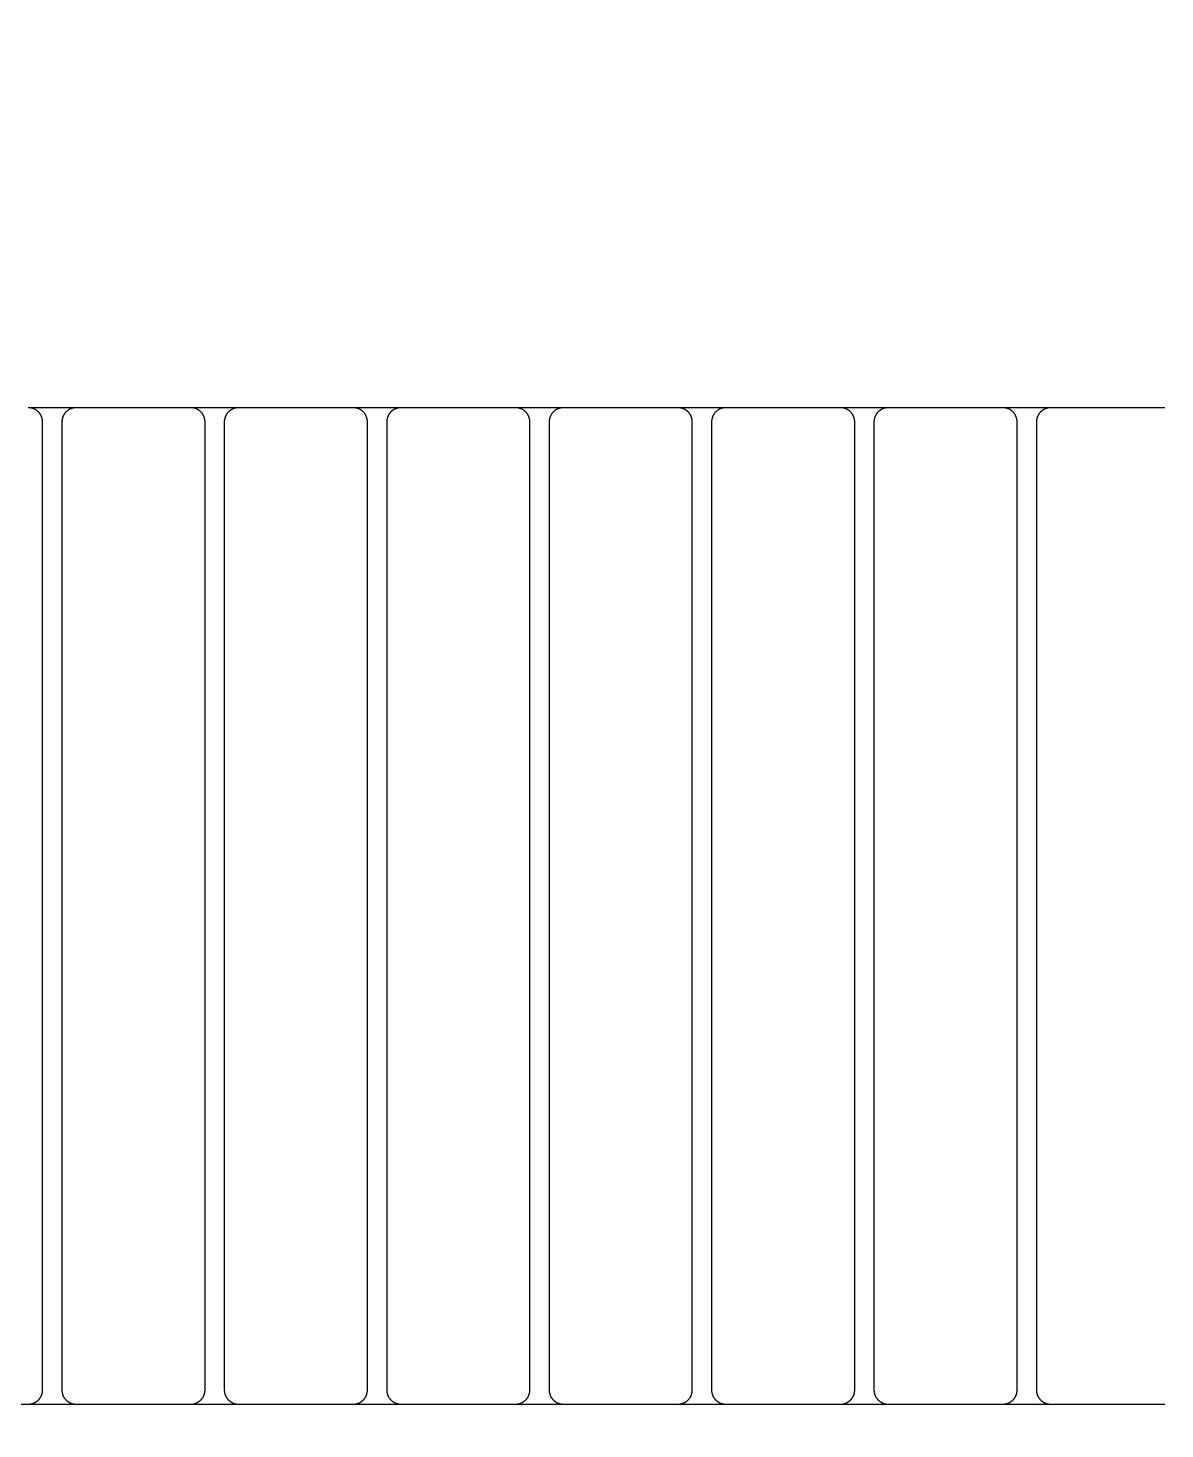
# Model space of a CAD drawing. Header units: millimetres. Extents: x -58335 to 291665, y -66693 to 213307.
# Drawn here: x 184394.4 to 184793.4, y -15510.4 to -15018.7 of the extents above; entities that cross this region are included whole.
import ezdxf

# ---------------------------------------------------------------- set-up
doc = ezdxf.new("R2010")
doc.units = ezdxf.units.MM
doc.header["$LTSCALE"] = 1000
for name, color, linetype in [('X-SITE$0$-MY-녹지', 254, 'Continuous'), ('X-SITE$0$-MY-시설선', 254, 'Continuous'), ('X-SITE$0$-MY-시설선 wood', 254, 'Continuous')]:
    doc.layers.add(name, color=color, linetype=linetype)
pattern_1 = [(0, (-29382.5, 14650.24), (317.5, 317.5), [158.75, -476.25]), (90, (-29303.13, 14570.87), (-317.5, 317.5), [158.75, -476.25])]

# ---------------------------------------------------------------- blocks, each defined once
blk = doc.blocks.new('X-SITE$0$GPSP-100')
at = {"layer": 'X-SITE$0$-MY-시설선'}
for points in [[(-2382.22, 0), (-2398.78, 0)], [(-2325.22, 0), (-2341.78, 0)], [(-2268.22, 0), (-2284.78, 0)], [(-2211.22, 0), (-2227.78, 0)], [(-2154.22, 0), (-2170.78, 0)], [(-2097.22, 0), (-2113.78, 0)], [(-2040.22, 0), (-2056.78, 0)], [(-2398.78, -350), (-2382.22, -350)], [(-2341.78, -350), (-2325.22, -350)], [(-2284.78, -350), (-2268.22, -350)], [(-2227.78, -350), (-2211.22, -350)], [(-2170.78, -350), (-2154.22, -350)], [(-2113.78, -350), (-2097.22, -350)], [(-2056.78, -350), (-2040.22, -350)]]:
    blk.add_lwpolyline(points, dxfattribs=at)
at = {"layer": 'X-SITE$0$-MY-시설선 wood'}
for points in [[(-2399, 0), (-2439, 0)], [(-2394, -5), (-2394, -4.89), (-2394, -4.78), (-2394.01, -4.66), (-2394.02, -4.55), (-2394.03, -4.44), (-2394.05, -4.32), (-2394.06, -4.21), (-2394.08, -4.09), (-2394.11, -3.97), (-2394.13, -3.86), (-2394.16, -3.74), (-2394.19, -3.62), (-2394.23, -3.51), (-2394.27, -3.39), (-2394.31, -3.28), (-2394.35, -3.16), (-2394.4, -3.04), (-2394.45, -2.93), (-2394.5, -2.82), (-2394.56, -2.7), (-2394.62, -2.59), (-2394.68, -2.48), (-2394.75, -2.37), (-2394.82, -2.26), (-2394.89, -2.16), (-2394.96, -2.05), (-2395.04, -1.95), (-2395.12, -1.85), (-2395.2, -1.75), (-2395.29, -1.65), (-2395.37, -1.56), (-2395.46, -1.46), (-2395.56, -1.37), (-2395.65, -1.29), (-2395.75, -1.2), (-2395.85, -1.12), (-2395.95, -1.04), (-2396.05, -0.96), (-2396.16, -0.89), (-2396.26, -0.82), (-2396.37, -0.75), (-2396.48, -0.68), (-2396.59, -0.62), (-2396.7, -0.56), (-2396.82, -0.5), (-2396.93, -0.45), (-2397.04, -0.4), (-2397.16, -0.35), (-2397.28, -0.31), (-2397.39, -0.27), (-2397.51, -0.23), (-2397.62, -0.19), (-2397.74, -0.16), (-2397.86, -0.13), (-2397.97, -0.11), (-2398.09, -0.08), (-2398.21, -0.06), (-2398.32, -0.05), (-2398.44, -0.03), (-2398.55, -0.02), (-2398.66, -0.01), (-2398.78, 0), (-2398.89, 0), (-2399, 0)], [(-2382, 0), (-2382.11, 0), (-2382.22, 0), (-2382.34, -0.01), (-2382.45, -0.02), (-2382.56, -0.03), (-2382.68, -0.05), (-2382.79, -0.06), (-2382.91, -0.08), (-2383.03, -0.11), (-2383.14, -0.13), (-2383.26, -0.16), (-2383.38, -0.19), (-2383.49, -0.23), (-2383.61, -0.27), (-2383.72, -0.31), (-2383.84, -0.35), (-2383.96, -0.4), (-2384.07, -0.45), (-2384.18, -0.5), (-2384.3, -0.56), (-2384.41, -0.62), (-2384.52, -0.68), (-2384.63, -0.75), (-2384.74, -0.82), (-2384.84, -0.89), (-2384.95, -0.96), (-2385.05, -1.04), (-2385.15, -1.12), (-2385.25, -1.2), (-2385.35, -1.29), (-2385.44, -1.37), (-2385.54, -1.46), (-2385.63, -1.56), (-2385.71, -1.65), (-2385.8, -1.75), (-2385.88, -1.85), (-2385.96, -1.95), (-2386.04, -2.05), (-2386.11, -2.16), (-2386.18, -2.26), (-2386.25, -2.37), (-2386.32, -2.48), (-2386.38, -2.59), (-2386.44, -2.7), (-2386.5, -2.82), (-2386.55, -2.93), (-2386.6, -3.04), (-2386.65, -3.16), (-2386.69, -3.28), (-2386.73, -3.39), (-2386.77, -3.51), (-2386.81, -3.62), (-2386.84, -3.74), (-2386.87, -3.86), (-2386.89, -3.97), (-2386.92, -4.09), (-2386.94, -4.21), (-2386.95, -4.32), (-2386.97, -4.44), (-2386.98, -4.55), (-2386.99, -4.66), (-2387, -4.78), (-2387, -4.89), (-2387, -5)], [(-2342, 0), (-2382, 0)], [(-2337, -5), (-2337, -4.89), (-2337, -4.78), (-2337.01, -4.66), (-2337.02, -4.55), (-2337.03, -4.44), (-2337.05, -4.32), (-2337.06, -4.21), (-2337.08, -4.09), (-2337.11, -3.97), (-2337.13, -3.86), (-2337.16, -3.74), (-2337.19, -3.62), (-2337.23, -3.51), (-2337.27, -3.39), (-2337.31, -3.28), (-2337.35, -3.16), (-2337.4, -3.04), (-2337.45, -2.93), (-2337.5, -2.82), (-2337.56, -2.7), (-2337.62, -2.59), (-2337.68, -2.48), (-2337.75, -2.37), (-2337.82, -2.26), (-2337.89, -2.16), (-2337.96, -2.05), (-2338.04, -1.95), (-2338.12, -1.85), (-2338.2, -1.75), (-2338.29, -1.65), (-2338.37, -1.56), (-2338.46, -1.46), (-2338.56, -1.37), (-2338.65, -1.29), (-2338.75, -1.2), (-2338.85, -1.12), (-2338.95, -1.04), (-2339.05, -0.96), (-2339.16, -0.89), (-2339.26, -0.82), (-2339.37, -0.75), (-2339.48, -0.68), (-2339.59, -0.62), (-2339.7, -0.56), (-2339.82, -0.5), (-2339.93, -0.45), (-2340.04, -0.4), (-2340.16, -0.35), (-2340.28, -0.31), (-2340.39, -0.27), (-2340.51, -0.23), (-2340.62, -0.19), (-2340.74, -0.16), (-2340.86, -0.13), (-2340.97, -0.11), (-2341.09, -0.08), (-2341.21, -0.06), (-2341.32, -0.05), (-2341.44, -0.03), (-2341.55, -0.02), (-2341.66, -0.01), (-2341.78, 0), (-2341.89, 0), (-2342, 0)], [(-2325, 0), (-2325.11, 0), (-2325.22, 0), (-2325.34, -0.01), (-2325.45, -0.02), (-2325.56, -0.03), (-2325.68, -0.05), (-2325.79, -0.06), (-2325.91, -0.08), (-2326.03, -0.11), (-2326.14, -0.13), (-2326.26, -0.16), (-2326.38, -0.19), (-2326.49, -0.23), (-2326.61, -0.27), (-2326.72, -0.31), (-2326.84, -0.35), (-2326.96, -0.4), (-2327.07, -0.45), (-2327.18, -0.5), (-2327.3, -0.56), (-2327.41, -0.62), (-2327.52, -0.68), (-2327.63, -0.75), (-2327.74, -0.82), (-2327.84, -0.89), (-2327.95, -0.96), (-2328.05, -1.04), (-2328.15, -1.12), (-2328.25, -1.2), (-2328.35, -1.29), (-2328.44, -1.37), (-2328.54, -1.46), (-2328.63, -1.56), (-2328.71, -1.65), (-2328.8, -1.75), (-2328.88, -1.85), (-2328.96, -1.95), (-2329.04, -2.05), (-2329.11, -2.16), (-2329.18, -2.26), (-2329.25, -2.37), (-2329.32, -2.48), (-2329.38, -2.59), (-2329.44, -2.7), (-2329.5, -2.82), (-2329.55, -2.93), (-2329.6, -3.04), (-2329.65, -3.16), (-2329.69, -3.28), (-2329.73, -3.39), (-2329.77, -3.51), (-2329.81, -3.62), (-2329.84, -3.74), (-2329.87, -3.86), (-2329.89, -3.97), (-2329.92, -4.09), (-2329.94, -4.21), (-2329.95, -4.32), (-2329.97, -4.44), (-2329.98, -4.55), (-2329.99, -4.66), (-2330, -4.78), (-2330, -4.89), (-2330, -5)], [(-2285, 0), (-2325, 0)], [(-2280, -5), (-2280, -4.89), (-2280, -4.78), (-2280.01, -4.66), (-2280.02, -4.55), (-2280.03, -4.44), (-2280.05, -4.32), (-2280.06, -4.21), (-2280.08, -4.09), (-2280.11, -3.97), (-2280.13, -3.86), (-2280.16, -3.74), (-2280.19, -3.62), (-2280.23, -3.51), (-2280.27, -3.39), (-2280.31, -3.28), (-2280.35, -3.16), (-2280.4, -3.04), (-2280.45, -2.93), (-2280.5, -2.82), (-2280.56, -2.7), (-2280.62, -2.59), (-2280.68, -2.48), (-2280.75, -2.37), (-2280.82, -2.26), (-2280.89, -2.16), (-2280.96, -2.05), (-2281.04, -1.95), (-2281.12, -1.85), (-2281.2, -1.75), (-2281.29, -1.65), (-2281.37, -1.56), (-2281.46, -1.46), (-2281.56, -1.37), (-2281.65, -1.29), (-2281.75, -1.2), (-2281.85, -1.12), (-2281.95, -1.04), (-2282.05, -0.96), (-2282.16, -0.89), (-2282.26, -0.82), (-2282.37, -0.75), (-2282.48, -0.68), (-2282.59, -0.62), (-2282.7, -0.56), (-2282.82, -0.5), (-2282.93, -0.45), (-2283.04, -0.4), (-2283.16, -0.35), (-2283.28, -0.31), (-2283.39, -0.27), (-2283.51, -0.23), (-2283.62, -0.19), (-2283.74, -0.16), (-2283.86, -0.13), (-2283.97, -0.11), (-2284.09, -0.08), (-2284.21, -0.06), (-2284.32, -0.05), (-2284.44, -0.03), (-2284.55, -0.02), (-2284.66, -0.01), (-2284.78, 0), (-2284.89, 0), (-2285, 0)], [(-2268, 0), (-2268.11, 0), (-2268.22, 0), (-2268.34, -0.01), (-2268.45, -0.02), (-2268.56, -0.03), (-2268.68, -0.05), (-2268.79, -0.06), (-2268.91, -0.08), (-2269.03, -0.11), (-2269.14, -0.13), (-2269.26, -0.16), (-2269.38, -0.19), (-2269.49, -0.23), (-2269.61, -0.27), (-2269.72, -0.31), (-2269.84, -0.35), (-2269.96, -0.4), (-2270.07, -0.45), (-2270.18, -0.5), (-2270.3, -0.56), (-2270.41, -0.62), (-2270.52, -0.68), (-2270.63, -0.75), (-2270.74, -0.82), (-2270.84, -0.89), (-2270.95, -0.96), (-2271.05, -1.04), (-2271.15, -1.12), (-2271.25, -1.2), (-2271.35, -1.29), (-2271.44, -1.37), (-2271.54, -1.46), (-2271.63, -1.56), (-2271.71, -1.65), (-2271.8, -1.75), (-2271.88, -1.85), (-2271.96, -1.95), (-2272.04, -2.05), (-2272.11, -2.16), (-2272.18, -2.26), (-2272.25, -2.37), (-2272.32, -2.48), (-2272.38, -2.59), (-2272.44, -2.7), (-2272.5, -2.82), (-2272.55, -2.93), (-2272.6, -3.04), (-2272.65, -3.16), (-2272.69, -3.28), (-2272.73, -3.39), (-2272.77, -3.51), (-2272.81, -3.62), (-2272.84, -3.74), (-2272.87, -3.86), (-2272.89, -3.97), (-2272.92, -4.09), (-2272.94, -4.21), (-2272.95, -4.32), (-2272.97, -4.44), (-2272.98, -4.55), (-2272.99, -4.66), (-2273, -4.78), (-2273, -4.89), (-2273, -5)], [(-2228, 0), (-2268, 0)], [(-2223, -5), (-2223, -4.89), (-2223, -4.78), (-2223.01, -4.66), (-2223.02, -4.55), (-2223.03, -4.44), (-2223.05, -4.32), (-2223.06, -4.21), (-2223.08, -4.09), (-2223.11, -3.97), (-2223.13, -3.86), (-2223.16, -3.74), (-2223.19, -3.62), (-2223.23, -3.51), (-2223.27, -3.39), (-2223.31, -3.28), (-2223.35, -3.16), (-2223.4, -3.04), (-2223.45, -2.93), (-2223.5, -2.82), (-2223.56, -2.7), (-2223.62, -2.59), (-2223.68, -2.48), (-2223.75, -2.37), (-2223.82, -2.26), (-2223.89, -2.16), (-2223.96, -2.05), (-2224.04, -1.95), (-2224.12, -1.85), (-2224.2, -1.75), (-2224.29, -1.65), (-2224.37, -1.56), (-2224.46, -1.46), (-2224.56, -1.37), (-2224.65, -1.29), (-2224.75, -1.2), (-2224.85, -1.12), (-2224.95, -1.04), (-2225.05, -0.96), (-2225.16, -0.89), (-2225.26, -0.82), (-2225.37, -0.75), (-2225.48, -0.68), (-2225.59, -0.62), (-2225.7, -0.56), (-2225.82, -0.5), (-2225.93, -0.45), (-2226.04, -0.4), (-2226.16, -0.35), (-2226.28, -0.31), (-2226.39, -0.27), (-2226.51, -0.23), (-2226.62, -0.19), (-2226.74, -0.16), (-2226.86, -0.13), (-2226.97, -0.11), (-2227.09, -0.08), (-2227.21, -0.06), (-2227.32, -0.05), (-2227.44, -0.03), (-2227.55, -0.02), (-2227.66, -0.01), (-2227.78, 0), (-2227.89, 0), (-2228, 0)], [(-2211, 0), (-2211.11, 0), (-2211.22, 0), (-2211.34, -0.01), (-2211.45, -0.02), (-2211.56, -0.03), (-2211.68, -0.05), (-2211.79, -0.06), (-2211.91, -0.08), (-2212.03, -0.11), (-2212.14, -0.13), (-2212.26, -0.16), (-2212.38, -0.19), (-2212.49, -0.23), (-2212.61, -0.27), (-2212.72, -0.31), (-2212.84, -0.35), (-2212.96, -0.4), (-2213.07, -0.45), (-2213.18, -0.5), (-2213.3, -0.56), (-2213.41, -0.62), (-2213.52, -0.68), (-2213.63, -0.75), (-2213.74, -0.82), (-2213.84, -0.89), (-2213.95, -0.96), (-2214.05, -1.04), (-2214.15, -1.12), (-2214.25, -1.2), (-2214.35, -1.29), (-2214.44, -1.37), (-2214.54, -1.46), (-2214.63, -1.56), (-2214.71, -1.65), (-2214.8, -1.75), (-2214.88, -1.85), (-2214.96, -1.95), (-2215.04, -2.05), (-2215.11, -2.16), (-2215.18, -2.26), (-2215.25, -2.37), (-2215.32, -2.48), (-2215.38, -2.59), (-2215.44, -2.7), (-2215.5, -2.82), (-2215.55, -2.93), (-2215.6, -3.04), (-2215.65, -3.16), (-2215.69, -3.28), (-2215.73, -3.39), (-2215.77, -3.51), (-2215.81, -3.62), (-2215.84, -3.74), (-2215.87, -3.86), (-2215.89, -3.97), (-2215.92, -4.09), (-2215.94, -4.21), (-2215.95, -4.32), (-2215.97, -4.44), (-2215.98, -4.55), (-2215.99, -4.66), (-2216, -4.78), (-2216, -4.89), (-2216, -5)], [(-2171, 0), (-2211, 0)], [(-2166, -5), (-2166, -4.89), (-2166, -4.78), (-2166.01, -4.66), (-2166.02, -4.55), (-2166.03, -4.44), (-2166.05, -4.32), (-2166.06, -4.21), (-2166.08, -4.09), (-2166.11, -3.97), (-2166.13, -3.86), (-2166.16, -3.74), (-2166.19, -3.62), (-2166.23, -3.51), (-2166.27, -3.39), (-2166.31, -3.28), (-2166.35, -3.16), (-2166.4, -3.04), (-2166.45, -2.93), (-2166.5, -2.82), (-2166.56, -2.7), (-2166.62, -2.59), (-2166.68, -2.48), (-2166.75, -2.37), (-2166.82, -2.26), (-2166.89, -2.16), (-2166.96, -2.05), (-2167.04, -1.95), (-2167.12, -1.85), (-2167.2, -1.75), (-2167.29, -1.65), (-2167.37, -1.56), (-2167.46, -1.46), (-2167.56, -1.37), (-2167.65, -1.29), (-2167.75, -1.2), (-2167.85, -1.12), (-2167.95, -1.04), (-2168.05, -0.96), (-2168.16, -0.89), (-2168.26, -0.82), (-2168.37, -0.75), (-2168.48, -0.68), (-2168.59, -0.62), (-2168.7, -0.56), (-2168.82, -0.5), (-2168.93, -0.45), (-2169.04, -0.4), (-2169.16, -0.35), (-2169.28, -0.31), (-2169.39, -0.27), (-2169.51, -0.23), (-2169.62, -0.19), (-2169.74, -0.16), (-2169.86, -0.13), (-2169.97, -0.11), (-2170.09, -0.08), (-2170.21, -0.06), (-2170.32, -0.05), (-2170.44, -0.03), (-2170.55, -0.02), (-2170.66, -0.01), (-2170.78, 0), (-2170.89, 0), (-2171, 0)], [(-2154, 0), (-2154.11, 0), (-2154.22, 0), (-2154.34, -0.01), (-2154.45, -0.02), (-2154.56, -0.03), (-2154.68, -0.05), (-2154.79, -0.06), (-2154.91, -0.08), (-2155.03, -0.11), (-2155.14, -0.13), (-2155.26, -0.16), (-2155.38, -0.19), (-2155.49, -0.23), (-2155.61, -0.27), (-2155.72, -0.31), (-2155.84, -0.35), (-2155.96, -0.4), (-2156.07, -0.45), (-2156.18, -0.5), (-2156.3, -0.56), (-2156.41, -0.62), (-2156.52, -0.68), (-2156.63, -0.75), (-2156.74, -0.82), (-2156.84, -0.89), (-2156.95, -0.96), (-2157.05, -1.04), (-2157.15, -1.12), (-2157.25, -1.2), (-2157.35, -1.29), (-2157.44, -1.37), (-2157.54, -1.46), (-2157.63, -1.56), (-2157.71, -1.65), (-2157.8, -1.75), (-2157.88, -1.85), (-2157.96, -1.95), (-2158.04, -2.05), (-2158.11, -2.16), (-2158.18, -2.26), (-2158.25, -2.37), (-2158.32, -2.48), (-2158.38, -2.59), (-2158.44, -2.7), (-2158.5, -2.82), (-2158.55, -2.93), (-2158.6, -3.04), (-2158.65, -3.16), (-2158.69, -3.28), (-2158.73, -3.39), (-2158.77, -3.51), (-2158.81, -3.62), (-2158.84, -3.74), (-2158.87, -3.86), (-2158.89, -3.97), (-2158.92, -4.09), (-2158.94, -4.21), (-2158.95, -4.32), (-2158.97, -4.44), (-2158.98, -4.55), (-2158.99, -4.66), (-2159, -4.78), (-2159, -4.89), (-2159, -5)], [(-2114, 0), (-2154, 0)], [(-2109, -5), (-2109, -4.89), (-2109, -4.78), (-2109.01, -4.66), (-2109.02, -4.55), (-2109.03, -4.44), (-2109.05, -4.32), (-2109.06, -4.21), (-2109.08, -4.09), (-2109.11, -3.97), (-2109.13, -3.86), (-2109.16, -3.74), (-2109.19, -3.62), (-2109.23, -3.51), (-2109.27, -3.39), (-2109.31, -3.28), (-2109.35, -3.16), (-2109.4, -3.04), (-2109.45, -2.93), (-2109.5, -2.82), (-2109.56, -2.7), (-2109.62, -2.59), (-2109.68, -2.48), (-2109.75, -2.37), (-2109.82, -2.26), (-2109.89, -2.16), (-2109.96, -2.05), (-2110.04, -1.95), (-2110.12, -1.85), (-2110.2, -1.75), (-2110.29, -1.65), (-2110.37, -1.56), (-2110.46, -1.46), (-2110.56, -1.37), (-2110.65, -1.29), (-2110.75, -1.2), (-2110.85, -1.12), (-2110.95, -1.04), (-2111.05, -0.96), (-2111.16, -0.89), (-2111.26, -0.82), (-2111.37, -0.75), (-2111.48, -0.68), (-2111.59, -0.62), (-2111.7, -0.56), (-2111.82, -0.5), (-2111.93, -0.45), (-2112.04, -0.4), (-2112.16, -0.35), (-2112.28, -0.31), (-2112.39, -0.27), (-2112.51, -0.23), (-2112.62, -0.19), (-2112.74, -0.16), (-2112.86, -0.13), (-2112.97, -0.11), (-2113.09, -0.08), (-2113.21, -0.06), (-2113.32, -0.05), (-2113.44, -0.03), (-2113.55, -0.02), (-2113.66, -0.01), (-2113.78, 0), (-2113.89, 0), (-2114, 0)], [(-2097, 0), (-2097.11, 0), (-2097.22, 0), (-2097.34, -0.01), (-2097.45, -0.02), (-2097.56, -0.03), (-2097.68, -0.05), (-2097.79, -0.06), (-2097.91, -0.08), (-2098.03, -0.11), (-2098.14, -0.13), (-2098.26, -0.16), (-2098.38, -0.19), (-2098.49, -0.23), (-2098.61, -0.27), (-2098.72, -0.31), (-2098.84, -0.35), (-2098.96, -0.4), (-2099.07, -0.45), (-2099.18, -0.5), (-2099.3, -0.56), (-2099.41, -0.62), (-2099.52, -0.68), (-2099.63, -0.75), (-2099.74, -0.82), (-2099.84, -0.89), (-2099.95, -0.96), (-2100.05, -1.04), (-2100.15, -1.12), (-2100.25, -1.2), (-2100.35, -1.29), (-2100.44, -1.37), (-2100.54, -1.46), (-2100.63, -1.56), (-2100.71, -1.65), (-2100.8, -1.75), (-2100.88, -1.85), (-2100.96, -1.95), (-2101.04, -2.05), (-2101.11, -2.16), (-2101.18, -2.26), (-2101.25, -2.37), (-2101.32, -2.48), (-2101.38, -2.59), (-2101.44, -2.7), (-2101.5, -2.82), (-2101.55, -2.93), (-2101.6, -3.04), (-2101.65, -3.16), (-2101.69, -3.28), (-2101.73, -3.39), (-2101.77, -3.51), (-2101.81, -3.62), (-2101.84, -3.74), (-2101.87, -3.86), (-2101.89, -3.97), (-2101.92, -4.09), (-2101.94, -4.21), (-2101.95, -4.32), (-2101.97, -4.44), (-2101.98, -4.55), (-2101.99, -4.66), (-2102, -4.78), (-2102, -4.89), (-2102, -5)], [(-2057, 0), (-2097, 0)], [(-2052, -5), (-2052, -4.89), (-2052, -4.78), (-2052.01, -4.66), (-2052.02, -4.55), (-2052.03, -4.44), (-2052.05, -4.32), (-2052.06, -4.21), (-2052.08, -4.09), (-2052.11, -3.97), (-2052.13, -3.86), (-2052.16, -3.74), (-2052.19, -3.62), (-2052.23, -3.51), (-2052.27, -3.39), (-2052.31, -3.28), (-2052.35, -3.16), (-2052.4, -3.04), (-2052.45, -2.93), (-2052.5, -2.82), (-2052.56, -2.7), (-2052.62, -2.59), (-2052.68, -2.48), (-2052.75, -2.37), (-2052.82, -2.26), (-2052.89, -2.16), (-2052.96, -2.05), (-2053.04, -1.95), (-2053.12, -1.85), (-2053.2, -1.75), (-2053.29, -1.65), (-2053.37, -1.56), (-2053.46, -1.46), (-2053.56, -1.37), (-2053.65, -1.29), (-2053.75, -1.2), (-2053.85, -1.12), (-2053.95, -1.04), (-2054.05, -0.96), (-2054.16, -0.89), (-2054.26, -0.82), (-2054.37, -0.75), (-2054.48, -0.68), (-2054.59, -0.62), (-2054.7, -0.56), (-2054.82, -0.5), (-2054.93, -0.45), (-2055.04, -0.4), (-2055.16, -0.35), (-2055.28, -0.31), (-2055.39, -0.27), (-2055.51, -0.23), (-2055.62, -0.19), (-2055.74, -0.16), (-2055.86, -0.13), (-2055.97, -0.11), (-2056.09, -0.08), (-2056.21, -0.06), (-2056.32, -0.05), (-2056.44, -0.03), (-2056.55, -0.02), (-2056.66, -0.01), (-2056.78, 0), (-2056.89, 0), (-2057, 0)], [(-2040, 0), (-2040.11, 0), (-2040.22, 0), (-2040.34, -0.01), (-2040.45, -0.02), (-2040.56, -0.03), (-2040.68, -0.05), (-2040.79, -0.06), (-2040.91, -0.08), (-2041.03, -0.11), (-2041.14, -0.13), (-2041.26, -0.16), (-2041.38, -0.19), (-2041.49, -0.23), (-2041.61, -0.27), (-2041.72, -0.31), (-2041.84, -0.35), (-2041.96, -0.4), (-2042.07, -0.45), (-2042.18, -0.5), (-2042.3, -0.56), (-2042.41, -0.62), (-2042.52, -0.68), (-2042.63, -0.75), (-2042.74, -0.82), (-2042.84, -0.89), (-2042.95, -0.96), (-2043.05, -1.04), (-2043.15, -1.12), (-2043.25, -1.2), (-2043.35, -1.29), (-2043.44, -1.37), (-2043.54, -1.46), (-2043.63, -1.56), (-2043.71, -1.65), (-2043.8, -1.75), (-2043.88, -1.85), (-2043.96, -1.95), (-2044.04, -2.05), (-2044.11, -2.16), (-2044.18, -2.26), (-2044.25, -2.37), (-2044.32, -2.48), (-2044.38, -2.59), (-2044.44, -2.7), (-2044.5, -2.82), (-2044.55, -2.93), (-2044.6, -3.04), (-2044.65, -3.16), (-2044.69, -3.28), (-2044.73, -3.39), (-2044.77, -3.51), (-2044.81, -3.62), (-2044.84, -3.74), (-2044.87, -3.86), (-2044.89, -3.97), (-2044.92, -4.09), (-2044.94, -4.21), (-2044.95, -4.32), (-2044.97, -4.44), (-2044.98, -4.55), (-2044.99, -4.66), (-2045, -4.78), (-2045, -4.89), (-2045, -5)], [(-2394, -345), (-2394, -5)], [(-2387, -5), (-2387, -345)], [(-2337, -345), (-2337, -5)], [(-2330, -5), (-2330, -345)], [(-2280, -345), (-2280, -5)], [(-2273, -5), (-2273, -345)], [(-2223, -345), (-2223, -5)], [(-2216, -5), (-2216, -345)], [(-2166, -345), (-2166, -5)], [(-2159, -5), (-2159, -345)], [(-2109, -345), (-2109, -5)], [(-2102, -5), (-2102, -345)], [(-2052, -345), (-2052, -5)], [(-2045, -5), (-2045, -345)], [(-2399, -350), (-2398.89, -350), (-2398.78, -350), (-2398.66, -349.99), (-2398.55, -349.98), (-2398.44, -349.97), (-2398.32, -349.95), (-2398.21, -349.94), (-2398.09, -349.92), (-2397.97, -349.89), (-2397.86, -349.87), (-2397.74, -349.84), (-2397.62, -349.81), (-2397.51, -349.77), (-2397.39, -349.73), (-2397.28, -349.69), (-2397.16, -349.65), (-2397.04, -349.6), (-2396.93, -349.55), (-2396.82, -349.5), (-2396.7, -349.44), (-2396.59, -349.38), (-2396.48, -349.32), (-2396.37, -349.25), (-2396.26, -349.18), (-2396.16, -349.11), (-2396.05, -349.04), (-2395.95, -348.96), (-2395.85, -348.88), (-2395.75, -348.8), (-2395.65, -348.71), (-2395.56, -348.63), (-2395.46, -348.54), (-2395.37, -348.44), (-2395.29, -348.35), (-2395.2, -348.25), (-2395.12, -348.15), (-2395.04, -348.05), (-2394.96, -347.95), (-2394.89, -347.84), (-2394.82, -347.74), (-2394.75, -347.63), (-2394.68, -347.52), (-2394.62, -347.41), (-2394.56, -347.3), (-2394.5, -347.18), (-2394.45, -347.07), (-2394.4, -346.96), (-2394.35, -346.84), (-2394.31, -346.72), (-2394.27, -346.61), (-2394.23, -346.49), (-2394.19, -346.38), (-2394.16, -346.26), (-2394.13, -346.14), (-2394.11, -346.03), (-2394.08, -345.91), (-2394.06, -345.79), (-2394.05, -345.68), (-2394.03, -345.56), (-2394.02, -345.45), (-2394.01, -345.34), (-2394, -345.22), (-2394, -345.11), (-2394, -345)], [(-2387, -345), (-2387, -345.11), (-2387, -345.22), (-2386.99, -345.34), (-2386.98, -345.45), (-2386.97, -345.56), (-2386.95, -345.68), (-2386.94, -345.79), (-2386.92, -345.91), (-2386.89, -346.03), (-2386.87, -346.14), (-2386.84, -346.26), (-2386.81, -346.38), (-2386.77, -346.49), (-2386.73, -346.61), (-2386.69, -346.72), (-2386.65, -346.84), (-2386.6, -346.96), (-2386.55, -347.07), (-2386.5, -347.18), (-2386.44, -347.3), (-2386.38, -347.41), (-2386.32, -347.52), (-2386.25, -347.63), (-2386.18, -347.74), (-2386.11, -347.84), (-2386.04, -347.95), (-2385.96, -348.05), (-2385.88, -348.15), (-2385.8, -348.25), (-2385.71, -348.35), (-2385.63, -348.44), (-2385.54, -348.54), (-2385.44, -348.63), (-2385.35, -348.71), (-2385.25, -348.8), (-2385.15, -348.88), (-2385.05, -348.96), (-2384.95, -349.04), (-2384.84, -349.11), (-2384.74, -349.18), (-2384.63, -349.25), (-2384.52, -349.32), (-2384.41, -349.38), (-2384.3, -349.44), (-2384.18, -349.5), (-2384.07, -349.55), (-2383.96, -349.6), (-2383.84, -349.65), (-2383.72, -349.69), (-2383.61, -349.73), (-2383.49, -349.77), (-2383.38, -349.81), (-2383.26, -349.84), (-2383.14, -349.87), (-2383.03, -349.89), (-2382.91, -349.92), (-2382.79, -349.94), (-2382.68, -349.95), (-2382.56, -349.97), (-2382.45, -349.98), (-2382.34, -349.99), (-2382.22, -350), (-2382.11, -350), (-2382, -350)], [(-2342, -350), (-2341.89, -350), (-2341.78, -350), (-2341.66, -349.99), (-2341.55, -349.98), (-2341.44, -349.97), (-2341.32, -349.95), (-2341.21, -349.94), (-2341.09, -349.92), (-2340.97, -349.89), (-2340.86, -349.87), (-2340.74, -349.84), (-2340.62, -349.81), (-2340.51, -349.77), (-2340.39, -349.73), (-2340.28, -349.69), (-2340.16, -349.65), (-2340.04, -349.6), (-2339.93, -349.55), (-2339.82, -349.5), (-2339.7, -349.44), (-2339.59, -349.38), (-2339.48, -349.32), (-2339.37, -349.25), (-2339.26, -349.18), (-2339.16, -349.11), (-2339.05, -349.04), (-2338.95, -348.96), (-2338.85, -348.88), (-2338.75, -348.8), (-2338.65, -348.71), (-2338.56, -348.63), (-2338.46, -348.54), (-2338.37, -348.44), (-2338.29, -348.35), (-2338.2, -348.25), (-2338.12, -348.15), (-2338.04, -348.05), (-2337.96, -347.95), (-2337.89, -347.84), (-2337.82, -347.74), (-2337.75, -347.63), (-2337.68, -347.52), (-2337.62, -347.41), (-2337.56, -347.3), (-2337.5, -347.18), (-2337.45, -347.07), (-2337.4, -346.96), (-2337.35, -346.84), (-2337.31, -346.72), (-2337.27, -346.61), (-2337.23, -346.49), (-2337.19, -346.38), (-2337.16, -346.26), (-2337.13, -346.14), (-2337.11, -346.03), (-2337.08, -345.91), (-2337.06, -345.79), (-2337.05, -345.68), (-2337.03, -345.56), (-2337.02, -345.45), (-2337.01, -345.34), (-2337, -345.22), (-2337, -345.11), (-2337, -345)], [(-2330, -345), (-2330, -345.11), (-2330, -345.22), (-2329.99, -345.34), (-2329.98, -345.45), (-2329.97, -345.56), (-2329.95, -345.68), (-2329.94, -345.79), (-2329.92, -345.91), (-2329.89, -346.03), (-2329.87, -346.14), (-2329.84, -346.26), (-2329.81, -346.38), (-2329.77, -346.49), (-2329.73, -346.61), (-2329.69, -346.72), (-2329.65, -346.84), (-2329.6, -346.96), (-2329.55, -347.07), (-2329.5, -347.18), (-2329.44, -347.3), (-2329.38, -347.41), (-2329.32, -347.52), (-2329.25, -347.63), (-2329.18, -347.74), (-2329.11, -347.84), (-2329.04, -347.95), (-2328.96, -348.05), (-2328.88, -348.15), (-2328.8, -348.25), (-2328.71, -348.35), (-2328.63, -348.44), (-2328.54, -348.54), (-2328.44, -348.63), (-2328.35, -348.71), (-2328.25, -348.8), (-2328.15, -348.88), (-2328.05, -348.96), (-2327.95, -349.04), (-2327.84, -349.11), (-2327.74, -349.18), (-2327.63, -349.25), (-2327.52, -349.32), (-2327.41, -349.38), (-2327.3, -349.44), (-2327.18, -349.5), (-2327.07, -349.55), (-2326.96, -349.6), (-2326.84, -349.65), (-2326.72, -349.69), (-2326.61, -349.73), (-2326.49, -349.77), (-2326.38, -349.81), (-2326.26, -349.84), (-2326.14, -349.87), (-2326.03, -349.89), (-2325.91, -349.92), (-2325.79, -349.94), (-2325.68, -349.95), (-2325.56, -349.97), (-2325.45, -349.98), (-2325.34, -349.99), (-2325.22, -350), (-2325.11, -350), (-2325, -350)], [(-2285, -350), (-2284.89, -350), (-2284.78, -350), (-2284.66, -349.99), (-2284.55, -349.98), (-2284.44, -349.97), (-2284.32, -349.95), (-2284.21, -349.94), (-2284.09, -349.92), (-2283.97, -349.89), (-2283.86, -349.87), (-2283.74, -349.84), (-2283.62, -349.81), (-2283.51, -349.77), (-2283.39, -349.73), (-2283.28, -349.69), (-2283.16, -349.65), (-2283.04, -349.6), (-2282.93, -349.55), (-2282.82, -349.5), (-2282.7, -349.44), (-2282.59, -349.38), (-2282.48, -349.32), (-2282.37, -349.25), (-2282.26, -349.18), (-2282.16, -349.11), (-2282.05, -349.04), (-2281.95, -348.96), (-2281.85, -348.88), (-2281.75, -348.8), (-2281.65, -348.71), (-2281.56, -348.63), (-2281.46, -348.54), (-2281.37, -348.44), (-2281.29, -348.35), (-2281.2, -348.25), (-2281.12, -348.15), (-2281.04, -348.05), (-2280.96, -347.95), (-2280.89, -347.84), (-2280.82, -347.74), (-2280.75, -347.63), (-2280.68, -347.52), (-2280.62, -347.41), (-2280.56, -347.3), (-2280.5, -347.18), (-2280.45, -347.07), (-2280.4, -346.96), (-2280.35, -346.84), (-2280.31, -346.72), (-2280.27, -346.61), (-2280.23, -346.49), (-2280.19, -346.38), (-2280.16, -346.26), (-2280.13, -346.14), (-2280.11, -346.03), (-2280.08, -345.91), (-2280.06, -345.79), (-2280.05, -345.68), (-2280.03, -345.56), (-2280.02, -345.45), (-2280.01, -345.34), (-2280, -345.22), (-2280, -345.11), (-2280, -345)], [(-2273, -345), (-2273, -345.11), (-2273, -345.22), (-2272.99, -345.34), (-2272.98, -345.45), (-2272.97, -345.56), (-2272.95, -345.68), (-2272.94, -345.79), (-2272.92, -345.91), (-2272.89, -346.03), (-2272.87, -346.14), (-2272.84, -346.26), (-2272.81, -346.38), (-2272.77, -346.49), (-2272.73, -346.61), (-2272.69, -346.72), (-2272.65, -346.84), (-2272.6, -346.96), (-2272.55, -347.07), (-2272.5, -347.18), (-2272.44, -347.3), (-2272.38, -347.41), (-2272.32, -347.52), (-2272.25, -347.63), (-2272.18, -347.74), (-2272.11, -347.84), (-2272.04, -347.95), (-2271.96, -348.05), (-2271.88, -348.15), (-2271.8, -348.25), (-2271.71, -348.35), (-2271.63, -348.44), (-2271.54, -348.54), (-2271.44, -348.63), (-2271.35, -348.71), (-2271.25, -348.8), (-2271.15, -348.88), (-2271.05, -348.96), (-2270.95, -349.04), (-2270.84, -349.11), (-2270.74, -349.18), (-2270.63, -349.25), (-2270.52, -349.32), (-2270.41, -349.38), (-2270.3, -349.44), (-2270.18, -349.5), (-2270.07, -349.55), (-2269.96, -349.6), (-2269.84, -349.65), (-2269.72, -349.69), (-2269.61, -349.73), (-2269.49, -349.77), (-2269.38, -349.81), (-2269.26, -349.84), (-2269.14, -349.87), (-2269.03, -349.89), (-2268.91, -349.92), (-2268.79, -349.94), (-2268.68, -349.95), (-2268.56, -349.97), (-2268.45, -349.98), (-2268.34, -349.99), (-2268.22, -350), (-2268.11, -350), (-2268, -350)], [(-2228, -350), (-2227.89, -350), (-2227.78, -350), (-2227.66, -349.99), (-2227.55, -349.98), (-2227.44, -349.97), (-2227.32, -349.95), (-2227.21, -349.94), (-2227.09, -349.92), (-2226.97, -349.89), (-2226.86, -349.87), (-2226.74, -349.84), (-2226.62, -349.81), (-2226.51, -349.77), (-2226.39, -349.73), (-2226.28, -349.69), (-2226.16, -349.65), (-2226.04, -349.6), (-2225.93, -349.55), (-2225.82, -349.5), (-2225.7, -349.44), (-2225.59, -349.38), (-2225.48, -349.32), (-2225.37, -349.25), (-2225.26, -349.18), (-2225.16, -349.11), (-2225.05, -349.04), (-2224.95, -348.96), (-2224.85, -348.88), (-2224.75, -348.8), (-2224.65, -348.71), (-2224.56, -348.63), (-2224.46, -348.54), (-2224.37, -348.44), (-2224.29, -348.35), (-2224.2, -348.25), (-2224.12, -348.15), (-2224.04, -348.05), (-2223.96, -347.95), (-2223.89, -347.84), (-2223.82, -347.74), (-2223.75, -347.63), (-2223.68, -347.52), (-2223.62, -347.41), (-2223.56, -347.3), (-2223.5, -347.18), (-2223.45, -347.07), (-2223.4, -346.96), (-2223.35, -346.84), (-2223.31, -346.72), (-2223.27, -346.61), (-2223.23, -346.49), (-2223.19, -346.38), (-2223.16, -346.26), (-2223.13, -346.14), (-2223.11, -346.03), (-2223.08, -345.91), (-2223.06, -345.79), (-2223.05, -345.68), (-2223.03, -345.56), (-2223.02, -345.45), (-2223.01, -345.34), (-2223, -345.22), (-2223, -345.11), (-2223, -345)], [(-2216, -345), (-2216, -345.11), (-2216, -345.22), (-2215.99, -345.34), (-2215.98, -345.45), (-2215.97, -345.56), (-2215.95, -345.68), (-2215.94, -345.79), (-2215.92, -345.91), (-2215.89, -346.03), (-2215.87, -346.14), (-2215.84, -346.26), (-2215.81, -346.38), (-2215.77, -346.49), (-2215.73, -346.61), (-2215.69, -346.72), (-2215.65, -346.84), (-2215.6, -346.96), (-2215.55, -347.07), (-2215.5, -347.18), (-2215.44, -347.3), (-2215.38, -347.41), (-2215.32, -347.52), (-2215.25, -347.63), (-2215.18, -347.74), (-2215.11, -347.84), (-2215.04, -347.95), (-2214.96, -348.05), (-2214.88, -348.15), (-2214.8, -348.25), (-2214.71, -348.35), (-2214.63, -348.44), (-2214.54, -348.54), (-2214.44, -348.63), (-2214.35, -348.71), (-2214.25, -348.8), (-2214.15, -348.88), (-2214.05, -348.96), (-2213.95, -349.04), (-2213.84, -349.11), (-2213.74, -349.18), (-2213.63, -349.25), (-2213.52, -349.32), (-2213.41, -349.38), (-2213.3, -349.44), (-2213.18, -349.5), (-2213.07, -349.55), (-2212.96, -349.6), (-2212.84, -349.65), (-2212.72, -349.69), (-2212.61, -349.73), (-2212.49, -349.77), (-2212.38, -349.81), (-2212.26, -349.84), (-2212.14, -349.87), (-2212.03, -349.89), (-2211.91, -349.92), (-2211.79, -349.94), (-2211.68, -349.95), (-2211.56, -349.97), (-2211.45, -349.98), (-2211.34, -349.99), (-2211.22, -350), (-2211.11, -350), (-2211, -350)], [(-2171, -350), (-2170.89, -350), (-2170.78, -350), (-2170.66, -349.99), (-2170.55, -349.98), (-2170.44, -349.97), (-2170.32, -349.95), (-2170.21, -349.94), (-2170.09, -349.92), (-2169.97, -349.89), (-2169.86, -349.87), (-2169.74, -349.84), (-2169.62, -349.81), (-2169.51, -349.77), (-2169.39, -349.73), (-2169.28, -349.69), (-2169.16, -349.65), (-2169.04, -349.6), (-2168.93, -349.55), (-2168.82, -349.5), (-2168.7, -349.44), (-2168.59, -349.38), (-2168.48, -349.32), (-2168.37, -349.25), (-2168.26, -349.18), (-2168.16, -349.11), (-2168.05, -349.04), (-2167.95, -348.96), (-2167.85, -348.88), (-2167.75, -348.8), (-2167.65, -348.71), (-2167.56, -348.63), (-2167.46, -348.54), (-2167.37, -348.44), (-2167.29, -348.35), (-2167.2, -348.25), (-2167.12, -348.15), (-2167.04, -348.05), (-2166.96, -347.95), (-2166.89, -347.84), (-2166.82, -347.74), (-2166.75, -347.63), (-2166.68, -347.52), (-2166.62, -347.41), (-2166.56, -347.3), (-2166.5, -347.18), (-2166.45, -347.07), (-2166.4, -346.96), (-2166.35, -346.84), (-2166.31, -346.72), (-2166.27, -346.61), (-2166.23, -346.49), (-2166.19, -346.38), (-2166.16, -346.26), (-2166.13, -346.14), (-2166.11, -346.03), (-2166.08, -345.91), (-2166.06, -345.79), (-2166.05, -345.68), (-2166.03, -345.56), (-2166.02, -345.45), (-2166.01, -345.34), (-2166, -345.22), (-2166, -345.11), (-2166, -345)], [(-2159, -345), (-2159, -345.11), (-2159, -345.22), (-2158.99, -345.34), (-2158.98, -345.45), (-2158.97, -345.56), (-2158.95, -345.68), (-2158.94, -345.79), (-2158.92, -345.91), (-2158.89, -346.03), (-2158.87, -346.14), (-2158.84, -346.26), (-2158.81, -346.38), (-2158.77, -346.49), (-2158.73, -346.61), (-2158.69, -346.72), (-2158.65, -346.84), (-2158.6, -346.96), (-2158.55, -347.07), (-2158.5, -347.18), (-2158.44, -347.3), (-2158.38, -347.41), (-2158.32, -347.52), (-2158.25, -347.63), (-2158.18, -347.74), (-2158.11, -347.84), (-2158.04, -347.95), (-2157.96, -348.05), (-2157.88, -348.15), (-2157.8, -348.25), (-2157.71, -348.35), (-2157.63, -348.44), (-2157.54, -348.54), (-2157.44, -348.63), (-2157.35, -348.71), (-2157.25, -348.8), (-2157.15, -348.88), (-2157.05, -348.96), (-2156.95, -349.04), (-2156.84, -349.11), (-2156.74, -349.18), (-2156.63, -349.25), (-2156.52, -349.32), (-2156.41, -349.38), (-2156.3, -349.44), (-2156.18, -349.5), (-2156.07, -349.55), (-2155.96, -349.6), (-2155.84, -349.65), (-2155.72, -349.69), (-2155.61, -349.73), (-2155.49, -349.77), (-2155.38, -349.81), (-2155.26, -349.84), (-2155.14, -349.87), (-2155.03, -349.89), (-2154.91, -349.92), (-2154.79, -349.94), (-2154.68, -349.95), (-2154.56, -349.97), (-2154.45, -349.98), (-2154.34, -349.99), (-2154.22, -350), (-2154.11, -350), (-2154, -350)], [(-2114, -350), (-2113.89, -350), (-2113.78, -350), (-2113.66, -349.99), (-2113.55, -349.98), (-2113.44, -349.97), (-2113.32, -349.95), (-2113.21, -349.94), (-2113.09, -349.92), (-2112.97, -349.89), (-2112.86, -349.87), (-2112.74, -349.84), (-2112.62, -349.81), (-2112.51, -349.77), (-2112.39, -349.73), (-2112.28, -349.69), (-2112.16, -349.65), (-2112.04, -349.6), (-2111.93, -349.55), (-2111.82, -349.5), (-2111.7, -349.44), (-2111.59, -349.38), (-2111.48, -349.32), (-2111.37, -349.25), (-2111.26, -349.18), (-2111.16, -349.11), (-2111.05, -349.04), (-2110.95, -348.96), (-2110.85, -348.88), (-2110.75, -348.8), (-2110.65, -348.71), (-2110.56, -348.63), (-2110.46, -348.54), (-2110.37, -348.44), (-2110.29, -348.35), (-2110.2, -348.25), (-2110.12, -348.15), (-2110.04, -348.05), (-2109.96, -347.95), (-2109.89, -347.84), (-2109.82, -347.74), (-2109.75, -347.63), (-2109.68, -347.52), (-2109.62, -347.41), (-2109.56, -347.3), (-2109.5, -347.18), (-2109.45, -347.07), (-2109.4, -346.96), (-2109.35, -346.84), (-2109.31, -346.72), (-2109.27, -346.61), (-2109.23, -346.49), (-2109.19, -346.38), (-2109.16, -346.26), (-2109.13, -346.14), (-2109.11, -346.03), (-2109.08, -345.91), (-2109.06, -345.79), (-2109.05, -345.68), (-2109.03, -345.56), (-2109.02, -345.45), (-2109.01, -345.34), (-2109, -345.22), (-2109, -345.11), (-2109, -345)], [(-2102, -345), (-2102, -345.11), (-2102, -345.22), (-2101.99, -345.34), (-2101.98, -345.45), (-2101.97, -345.56), (-2101.95, -345.68), (-2101.94, -345.79), (-2101.92, -345.91), (-2101.89, -346.03), (-2101.87, -346.14), (-2101.84, -346.26), (-2101.81, -346.38), (-2101.77, -346.49), (-2101.73, -346.61), (-2101.69, -346.72), (-2101.65, -346.84), (-2101.6, -346.96), (-2101.55, -347.07), (-2101.5, -347.18), (-2101.44, -347.3), (-2101.38, -347.41), (-2101.32, -347.52), (-2101.25, -347.63), (-2101.18, -347.74), (-2101.11, -347.84), (-2101.04, -347.95), (-2100.96, -348.05), (-2100.88, -348.15), (-2100.8, -348.25), (-2100.71, -348.35), (-2100.63, -348.44), (-2100.54, -348.54), (-2100.44, -348.63), (-2100.35, -348.71), (-2100.25, -348.8), (-2100.15, -348.88), (-2100.05, -348.96), (-2099.95, -349.04), (-2099.84, -349.11), (-2099.74, -349.18), (-2099.63, -349.25), (-2099.52, -349.32), (-2099.41, -349.38), (-2099.3, -349.44), (-2099.18, -349.5), (-2099.07, -349.55), (-2098.96, -349.6), (-2098.84, -349.65), (-2098.72, -349.69), (-2098.61, -349.73), (-2098.49, -349.77), (-2098.38, -349.81), (-2098.26, -349.84), (-2098.14, -349.87), (-2098.03, -349.89), (-2097.91, -349.92), (-2097.79, -349.94), (-2097.68, -349.95), (-2097.56, -349.97), (-2097.45, -349.98), (-2097.34, -349.99), (-2097.22, -350), (-2097.11, -350), (-2097, -350)], [(-2057, -350), (-2056.89, -350), (-2056.78, -350), (-2056.66, -349.99), (-2056.55, -349.98), (-2056.44, -349.97), (-2056.32, -349.95), (-2056.21, -349.94), (-2056.09, -349.92), (-2055.97, -349.89), (-2055.86, -349.87), (-2055.74, -349.84), (-2055.62, -349.81), (-2055.51, -349.77), (-2055.39, -349.73), (-2055.28, -349.69), (-2055.16, -349.65), (-2055.04, -349.6), (-2054.93, -349.55), (-2054.82, -349.5), (-2054.7, -349.44), (-2054.59, -349.38), (-2054.48, -349.32), (-2054.37, -349.25), (-2054.26, -349.18), (-2054.16, -349.11), (-2054.05, -349.04), (-2053.95, -348.96), (-2053.85, -348.88), (-2053.75, -348.8), (-2053.65, -348.71), (-2053.56, -348.63), (-2053.46, -348.54), (-2053.37, -348.44), (-2053.29, -348.35), (-2053.2, -348.25), (-2053.12, -348.15), (-2053.04, -348.05), (-2052.96, -347.95), (-2052.89, -347.84), (-2052.82, -347.74), (-2052.75, -347.63), (-2052.68, -347.52), (-2052.62, -347.41), (-2052.56, -347.3), (-2052.5, -347.18), (-2052.45, -347.07), (-2052.4, -346.96), (-2052.35, -346.84), (-2052.31, -346.72), (-2052.27, -346.61), (-2052.23, -346.49), (-2052.19, -346.38), (-2052.16, -346.26), (-2052.13, -346.14), (-2052.11, -346.03), (-2052.08, -345.91), (-2052.06, -345.79), (-2052.05, -345.68), (-2052.03, -345.56), (-2052.02, -345.45), (-2052.01, -345.34), (-2052, -345.22), (-2052, -345.11), (-2052, -345)], [(-2045, -345), (-2045, -345.11), (-2045, -345.22), (-2044.99, -345.34), (-2044.98, -345.45), (-2044.97, -345.56), (-2044.95, -345.68), (-2044.94, -345.79), (-2044.92, -345.91), (-2044.89, -346.03), (-2044.87, -346.14), (-2044.84, -346.26), (-2044.81, -346.38), (-2044.77, -346.49), (-2044.73, -346.61), (-2044.69, -346.72), (-2044.65, -346.84), (-2044.6, -346.96), (-2044.55, -347.07), (-2044.5, -347.18), (-2044.44, -347.3), (-2044.38, -347.41), (-2044.32, -347.52), (-2044.25, -347.63), (-2044.18, -347.74), (-2044.11, -347.84), (-2044.04, -347.95), (-2043.96, -348.05), (-2043.88, -348.15), (-2043.8, -348.25), (-2043.71, -348.35), (-2043.63, -348.44), (-2043.54, -348.54), (-2043.44, -348.63), (-2043.35, -348.71), (-2043.25, -348.8), (-2043.15, -348.88), (-2043.05, -348.96), (-2042.95, -349.04), (-2042.84, -349.11), (-2042.74, -349.18), (-2042.63, -349.25), (-2042.52, -349.32), (-2042.41, -349.38), (-2042.3, -349.44), (-2042.18, -349.5), (-2042.07, -349.55), (-2041.96, -349.6), (-2041.84, -349.65), (-2041.72, -349.69), (-2041.61, -349.73), (-2041.49, -349.77), (-2041.38, -349.81), (-2041.26, -349.84), (-2041.14, -349.87), (-2041.03, -349.89), (-2040.91, -349.92), (-2040.79, -349.94), (-2040.68, -349.95), (-2040.56, -349.97), (-2040.45, -349.98), (-2040.34, -349.99), (-2040.22, -350), (-2040.11, -350), (-2040, -350)], [(-2439, -350), (-2399, -350)], [(-2382, -350), (-2342, -350)], [(-2325, -350), (-2285, -350)], [(-2268, -350), (-2228, -350)], [(-2211, -350), (-2171, -350)], [(-2154, -350), (-2114, -350)], [(-2097, -350), (-2057, -350)], [(-2040, -350), (-2000, -350)]]:
    blk.add_lwpolyline(points, dxfattribs=at)
blk = doc.blocks.new('X-SITE$0$240910_L-1F')
at = {"layer": 'X-SITE$0$-MY-녹지'}
h = blk.add_hatch(dxfattribs=at)
h.set_pattern_fill('CROSS', color=256, scale=50, style=2)
h.set_pattern_definition(pattern_1)
edge = h.paths.add_edge_path()
edge.add_line((167850, -2045.25), (167850, 3516.56))
edge.add_arc((169000, 3516.56), 1150, 135, 180, ccw=False)
edge.add_line((168186.83, 4329.73), (170751.04, 6893.95))
edge.add_arc((170150, 7494.99), 850, 315, 360)
edge.add_line((171000, 7494.99), (171000, 10430.77))
edge.add_arc((170650, 10430.77), 350, 0, 90)
edge.add_line((170650, 10780.77), (169000, 10780.77))
edge.add_line((169000, 10780.77), (169000, 15580.77))
edge.add_line((169000, 15580.77), (171150, 15580.77))
edge.add_arc((171150, 15930.77), 350, 270, 360)
edge.add_line((171500, 15930.77), (171500, 18665.51))
edge.add_line((171500, 18665.51), (172500, 19665.51))
edge.add_line((172500, 19665.51), (172500, 33574.84))
edge.add_arc((171500, 32018.4), 1850, 57.27956, 90)
edge.add_line((171500, 33868.4), (163650, 33868.4))
edge.add_line((163650, 33868.4), (163650, -2251.6))
edge.add_line((163650, -2251.6), (118350, -2251.6))
edge.add_line((118350, -2251.6), (118350, 24610.81))
edge.add_arc((118000, 24610.81), 350, 0, 134.5656)
edge.add_line((117754.4, 24860.17), (112674.6, 19856.82))
edge.add_arc((113271.07, 19251.24), 850, 134.56562, 180)
edge.add_line((112421.07, 19251.24), (112421.07, -3601.59))
edge.add_arc((113271.07, -3601.59), 850, 180, 270)
edge.add_line((113271.07, -4451.59), (115271.08, -4451.59))
edge.add_line((115271.08, -4451.59), (117627.53, -6101.59))
edge.add_line((117627.53, -6101.59), (164145.73, -6101.6))
edge.add_line((164145.73, -6101.6), (167601.04, -2646.29))
edge.add_arc((167000, -2045.25), 850, 314.99999, 360)
h = blk.add_hatch(dxfattribs=at)
h.set_pattern_fill('CROSS', color=256, scale=50, style=2)
h.set_pattern_definition(pattern_1)
edge = h.paths.add_edge_path()
edge.add_line((167850, -2045.25), (167850, 3516.56))
edge.add_arc((169000, 3516.56), 1150, 135, 180, ccw=False)
edge.add_line((168186.83, 4329.73), (170751.04, 6893.95))
edge.add_arc((170150, 7494.99), 850, 315, 360)
edge.add_line((171000, 7494.99), (171000, 10430.77))
edge.add_arc((170650, 10430.77), 350, 0, 90)
edge.add_line((170650, 10780.77), (169000, 10780.77))
edge.add_line((169000, 10780.77), (169000, 15580.77))
edge.add_line((169000, 15580.77), (171150, 15580.77))
edge.add_arc((171150, 15930.77), 350, 270, 360)
edge.add_line((171500, 15930.77), (171500, 18665.51))
edge.add_line((171500, 18665.51), (172500, 19665.51))
edge.add_line((172500, 19665.51), (172500, 33574.84))
edge.add_arc((171500, 32018.4), 1850, 57.27956, 90)
edge.add_line((171500, 33868.4), (163650, 33868.4))
edge.add_line((163650, 33868.4), (163650, -2251.6))
edge.add_line((163650, -2251.6), (118350, -2251.6))
edge.add_line((118350, -2251.6), (118350, 24610.81))
edge.add_arc((118000, 24610.81), 350, 0, 134.5656)
edge.add_line((117754.4, 24860.17), (112674.6, 19856.82))
edge.add_arc((113271.07, 19251.24), 850, 134.56562, 180)
edge.add_line((112421.07, 19251.24), (112421.07, -3601.59))
edge.add_arc((113271.07, -3601.59), 850, 180, 270)
edge.add_line((113271.07, -4451.59), (115271.08, -4451.59))
edge.add_line((115271.08, -4451.59), (117627.53, -6101.59))
edge.add_line((117627.53, -6101.59), (164145.73, -6101.6))
edge.add_line((164145.73, -6101.6), (167601.04, -2646.29))
edge.add_arc((167000, -2045.25), 850, 314.99999, 360)
at = {"layer": 'X-SITE$0$-MY-시설선', "xscale": -1}
blk.add_blockref('X-SITE$0$GPSP-100', (152971.9, -501.6), dxfattribs=at)
blk.add_blockref('X-SITE$0$GPSP-100', (152971.9, -501.6), dxfattribs=at)

msp = doc.modelspace()

# ---------------------------------------------------------------- block references
msp.add_blockref('X-SITE$0$240910_L-1F', (29382.5, -14650.24))

doc.saveas('drawing.dxf')
